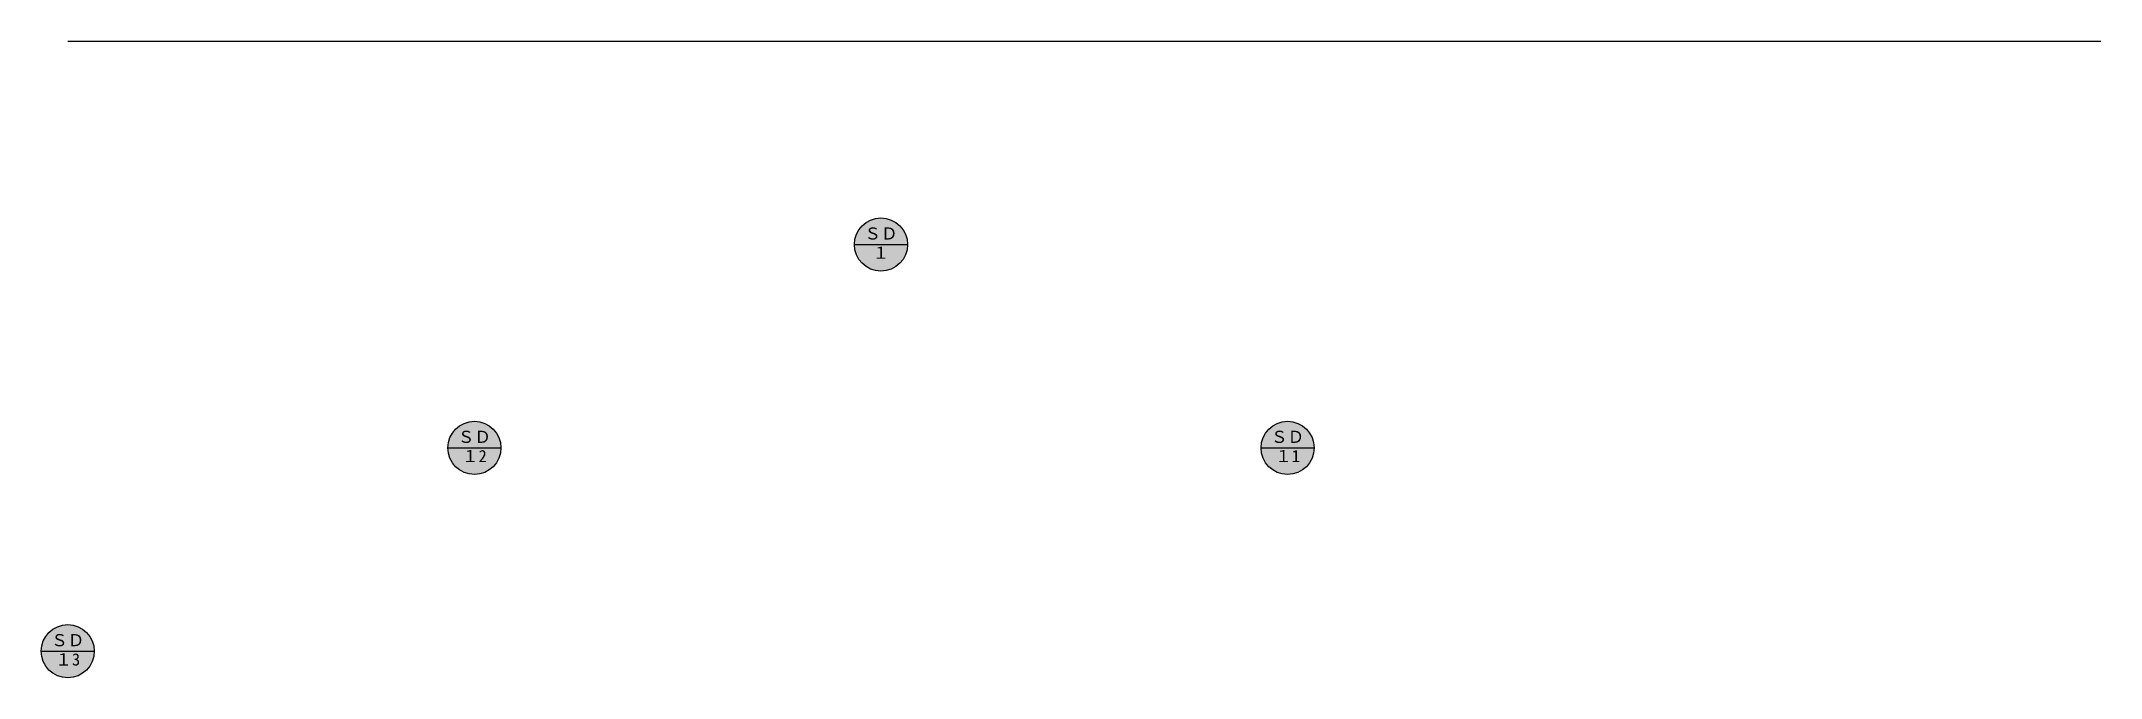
# Model space of a CAD drawing. Units: millimetres at full size, sheet at 1:100. Extents: x -15951 to 15061, y -13074 to -3490.
import ezdxf
from ezdxf.enums import TextEntityAlignment as Align

# ---------------------------------------------------------------- set-up
doc = ezdxf.new("R2010")
doc.units = ezdxf.units.MM
doc.header["$LTSCALE"] = 100
doc.layers.add('0-0', color=7, linetype='Continuous')
doc.styles.add('ＭＳ ゴシック', font='')
doc.styles.get('ＭＳ ゴシック').set_extended_font_data('MS Gothic')

msp = doc.modelspace()

# ---------------------------------------------------------------- hatches: boundary and pattern name
at = {"layer": '0-0'}
for points in [[(-2906.1, -6551, 1), (-3706.1, -6551, 1)], [(-9028.6, -9612.2, 1), (-9828.6, -9612.2, 1)], [(3216.3, -9612.2, 1), (2416.3, -9612.2, 1)], [(-15151, -12673.5, 1), (-15951, -12673.5, 1)]]:
    msp.add_hatch(color=91, dxfattribs=at).paths.add_polyline_path(points)

# ---------------------------------------------------------------- linework, layer by layer
for p, q in [((-15551, -3489.8), (15061.2, -3489.8)), ((-3706.1, -6551), (-2906.1, -6551)), ((-9828.6, -9612.2), (-9028.6, -9612.2)), ((2416.3, -9612.2), (3216.3, -9612.2)), ((-15951, -12673.5), (-15151, -12673.5))]:
    msp.add_line(p, q, dxfattribs=at)
for centre in [(-3306.1, -6551), (-9428.6, -9612.2), (2816.3, -9612.2), (-15551, -12673.5)]:
    msp.add_circle(centre, 400, dxfattribs=at)

# ---------------------------------------------------------------- texts
at = {"layer": '0-0', "color": 4, "style": 'ＭＳ ゴシック'}
for s, p in [('ＳＤ', (-3556.1, -6531)), ('１', (-3431.1, -6821)), ('ＳＤ', (-9678.6, -9592.2)), ('ＳＤ', (2566.3, -9592.2)), ('１2', (-9616.1, -9882.2)), ('１1', (2628.8, -9882.2)), ('ＳＤ', (-15801, -12653.5)), ('１3', (-15738.5, -12943.5))]:
    msp.add_text(s, height=183.3, dxfattribs=at).set_placement(p, align=Align.BOTTOM_LEFT)

doc.saveas('drawing.dxf')
